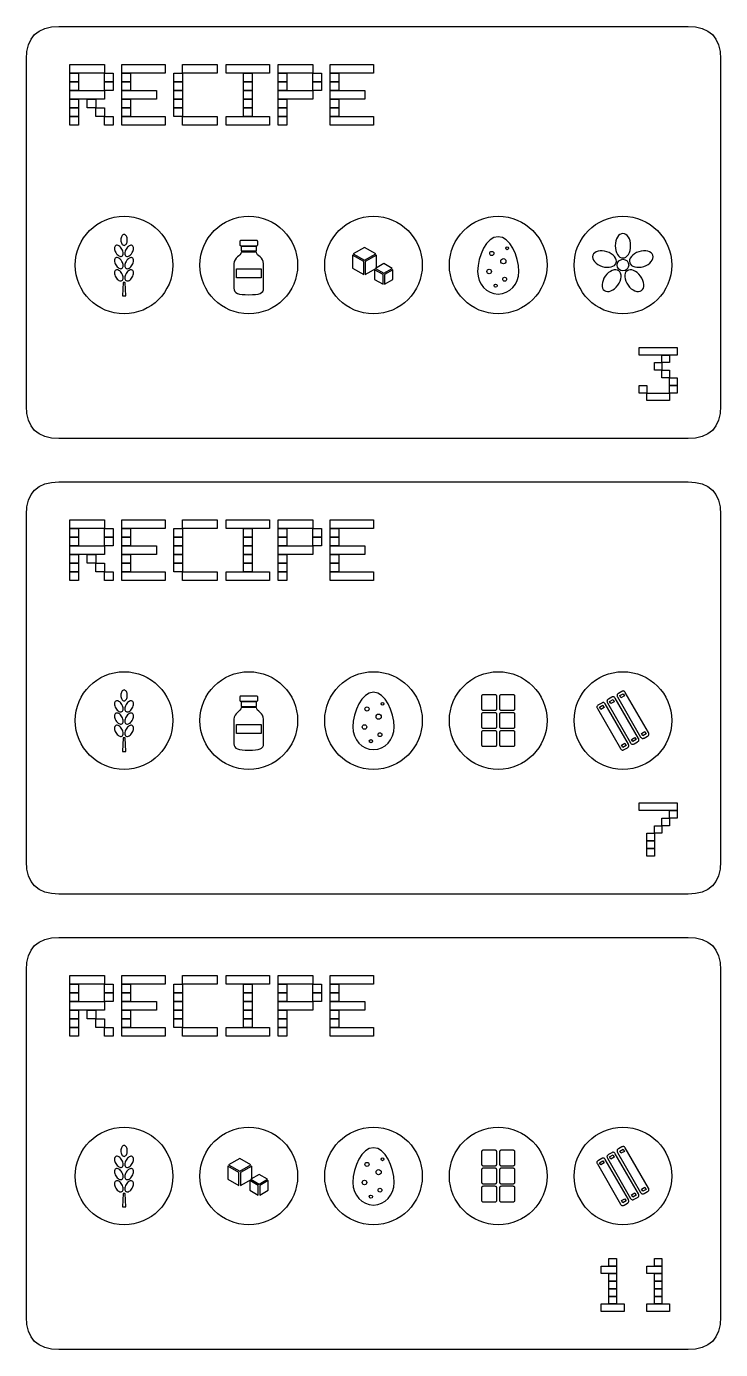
# Model space of a CAD drawing. Extents: x 4 to 272, y 4 to 252.
# Drawn here: x 140 to 204, y 130 to 252 of the extents above; entities that cross this region are included whole.
import ezdxf

# ---------------------------------------------------------------- set-up
doc = ezdxf.new("R2010")
doc.units = 0
doc.layers.add('CUT', color=1, linetype='CONTINUOUS')
doc.layers.add('RASTER', color=7, linetype='CONTINUOUS')

msp = doc.modelspace()

# ---------------------------------------------------------------- linework, layer by layer
at = {"layer": 'CUT'}
for points in [[(140, 249), (140.047, 249.703), (140.188, 250.313), (140.422, 250.828), (140.75, 251.25), (141.172, 251.578), (141.688, 251.813), (142.297, 251.953), (143, 252), (201, 252), (201.703, 251.953), (202.313, 251.813), (202.828, 251.578), (203.25, 251.25), (203.578, 250.828), (203.813, 250.313), (203.953, 249.703), (204, 249), (204, 217), (203.953, 216.297), (203.813, 215.688), (203.578, 215.172), (203.25, 214.75), (202.828, 214.422), (202.313, 214.188), (201.703, 214.047), (201, 214), (143, 214), (142.297, 214.047), (141.688, 214.188), (141.172, 214.422), (140.75, 214.75), (140.422, 215.172), (140.188, 215.688), (140.047, 216.297), (140, 217)], [(140, 207), (140.047, 207.703), (140.188, 208.313), (140.422, 208.828), (140.75, 209.25), (141.172, 209.578), (141.688, 209.813), (142.297, 209.953), (143, 210), (201, 210), (201.703, 209.953), (202.313, 209.813), (202.828, 209.578), (203.25, 209.25), (203.578, 208.828), (203.813, 208.313), (203.953, 207.703), (204, 207), (204, 175), (203.953, 174.297), (203.813, 173.688), (203.578, 173.172), (203.25, 172.75), (202.828, 172.422), (202.313, 172.188), (201.703, 172.047), (201, 172), (143, 172), (142.297, 172.047), (141.688, 172.188), (141.172, 172.422), (140.75, 172.75), (140.422, 173.172), (140.188, 173.688), (140.047, 174.297), (140, 175)], [(140, 165), (140.047, 165.703), (140.188, 166.313), (140.422, 166.828), (140.75, 167.25), (141.172, 167.578), (141.688, 167.813), (142.297, 167.953), (143, 168), (201, 168), (201.703, 167.953), (202.313, 167.813), (202.828, 167.578), (203.25, 167.25), (203.578, 166.828), (203.813, 166.313), (203.953, 165.703), (204, 165), (204, 133), (203.953, 132.297), (203.813, 131.688), (203.578, 131.172), (203.25, 130.75), (202.828, 130.422), (202.313, 130.188), (201.703, 130.047), (201, 130), (143, 130), (142.297, 130.047), (141.688, 130.188), (141.172, 130.422), (140.75, 130.75), (140.422, 131.172), (140.188, 131.688), (140.047, 132.297), (140, 133)]]:
    msp.add_lwpolyline(points, close=True, dxfattribs=at)
at = {"layer": 'RASTER'}
for points in [[(144, 248.5), (147.2, 248.5), (147.2, 247.7), (144, 247.7)], [(144, 247.7), (144.8, 247.7), (144.8, 246.9), (144, 246.9)], [(147.2, 247.7), (148, 247.7), (148, 246.9), (147.2, 246.9)], [(148.8, 248.5), (152.8, 248.5), (152.8, 247.7), (148.8, 247.7)], [(148.8, 247.7), (149.6, 247.7), (149.6, 246.9), (148.8, 246.9)], [(153.6, 247.7), (154.4, 247.7), (154.4, 246.9), (153.6, 246.9)], [(154.4, 248.5), (157.6, 248.5), (157.6, 247.7), (154.4, 247.7)], [(158.4, 248.5), (162.4, 248.5), (162.4, 247.7), (158.4, 247.7)], [(160, 247.7), (160.8, 247.7), (160.8, 246.9), (160, 246.9)], [(163.2, 248.5), (166.4, 248.5), (166.4, 247.7), (163.2, 247.7)], [(163.2, 247.7), (164, 247.7), (164, 246.9), (163.2, 246.9)], [(166.4, 247.7), (167.2, 247.7), (167.2, 246.9), (166.4, 246.9)], [(168, 248.5), (172, 248.5), (172, 247.7), (168, 247.7)], [(168, 247.7), (168.8, 247.7), (168.8, 246.9), (168, 246.9)], [(144, 246.9), (144.8, 246.9), (144.8, 246.1), (144, 246.1)], [(147.2, 246.9), (148, 246.9), (148, 246.1), (147.2, 246.1)], [(148.8, 246.9), (149.6, 246.9), (149.6, 246.1), (148.8, 246.1)], [(153.6, 246.9), (154.4, 246.9), (154.4, 246.1), (153.6, 246.1)], [(160, 246.9), (160.8, 246.9), (160.8, 246.1), (160, 246.1)], [(163.2, 246.9), (164, 246.9), (164, 246.1), (163.2, 246.1)], [(166.4, 246.9), (167.2, 246.9), (167.2, 246.1), (166.4, 246.1)], [(168, 246.9), (168.8, 246.9), (168.8, 246.1), (168, 246.1)], [(144, 246.1), (147.2, 246.1), (147.2, 245.3), (144, 245.3)], [(144, 245.3), (144.8, 245.3), (144.8, 244.5), (144, 244.5)], [(145.6, 245.3), (146.4, 245.3), (146.4, 244.5), (145.6, 244.5)], [(148.8, 246.1), (152, 246.1), (152, 245.3), (148.8, 245.3)], [(148.8, 245.3), (149.6, 245.3), (149.6, 244.5), (148.8, 244.5)], [(153.6, 246.1), (154.4, 246.1), (154.4, 245.3), (153.6, 245.3)], [(153.6, 245.3), (154.4, 245.3), (154.4, 244.5), (153.6, 244.5)], [(160, 246.1), (160.8, 246.1), (160.8, 245.3), (160, 245.3)], [(160, 245.3), (160.8, 245.3), (160.8, 244.5), (160, 244.5)], [(163.2, 246.1), (166.4, 246.1), (166.4, 245.3), (163.2, 245.3)], [(163.2, 245.3), (164, 245.3), (164, 244.5), (163.2, 244.5)], [(168, 246.1), (171.2, 246.1), (171.2, 245.3), (168, 245.3)], [(168, 245.3), (168.8, 245.3), (168.8, 244.5), (168, 244.5)], [(144, 244.5), (144.8, 244.5), (144.8, 243.7), (144, 243.7)], [(146.4, 244.5), (147.2, 244.5), (147.2, 243.7), (146.4, 243.7)], [(148.8, 244.5), (149.6, 244.5), (149.6, 243.7), (148.8, 243.7)], [(153.6, 244.5), (154.4, 244.5), (154.4, 243.7), (153.6, 243.7)], [(160, 244.5), (160.8, 244.5), (160.8, 243.7), (160, 243.7)], [(163.2, 244.5), (164, 244.5), (164, 243.7), (163.2, 243.7)], [(168, 244.5), (168.8, 244.5), (168.8, 243.7), (168, 243.7)], [(144, 243.7), (144.8, 243.7), (144.8, 242.9), (144, 242.9)], [(147.2, 243.7), (148, 243.7), (148, 242.9), (147.2, 242.9)], [(148.8, 243.7), (152.8, 243.7), (152.8, 242.9), (148.8, 242.9)], [(154.4, 243.7), (157.6, 243.7), (157.6, 242.9), (154.4, 242.9)], [(158.4, 243.7), (162.4, 243.7), (162.4, 242.9), (158.4, 242.9)], [(163.2, 243.7), (164, 243.7), (164, 242.9), (163.2, 242.9)], [(168, 243.7), (172, 243.7), (172, 242.9), (168, 242.9)], [(148.808, 231.47), (148.745, 231.565), (148.676, 231.648), (148.602, 231.715), (148.525, 231.768), (148.449, 231.803), (148.375, 231.821), (148.305, 231.818), (148.243, 231.795), (148.191, 231.753), (148.155, 231.694), (148.133, 231.621), (148.125, 231.537), (148.132, 231.445), (148.154, 231.347), (148.191, 231.245), (148.242, 231.143), (148.304, 231.048), (148.374, 230.966), (148.448, 230.898), (148.524, 230.846), (148.601, 230.81), (148.675, 230.793), (148.744, 230.795), (148.807, 230.818), (148.858, 230.861), (148.895, 230.92), (148.917, 230.993), (148.924, 231.077), (148.917, 231.169), (148.895, 231.267), (148.859, 231.368), (148.808, 231.47)], [(149.297, 232.317), (149.291, 232.418), (149.274, 232.513), (149.246, 232.599), (149.21, 232.674), (149.166, 232.735), (149.116, 232.782), (149.06, 232.811), (149, 232.822), (148.94, 232.811), (148.884, 232.782), (148.834, 232.735), (148.79, 232.674), (148.754, 232.599), (148.726, 232.513), (148.709, 232.418), (148.703, 232.317), (148.709, 232.215), (148.726, 232.12), (148.754, 232.034), (148.79, 231.96), (148.834, 231.898), (148.884, 231.851), (148.94, 231.822), (149, 231.812), (149.06, 231.822), (149.116, 231.851), (149.166, 231.898), (149.21, 231.96), (149.246, 232.034), (149.274, 232.12), (149.291, 232.215), (149.297, 232.317)], [(149.758, 231.143), (149.809, 231.245), (149.846, 231.347), (149.868, 231.445), (149.875, 231.537), (149.867, 231.621), (149.845, 231.694), (149.809, 231.753), (149.757, 231.795), (149.695, 231.818), (149.625, 231.821), (149.551, 231.803), (149.475, 231.768), (149.398, 231.715), (149.324, 231.648), (149.255, 231.565), (149.192, 231.47), (149.141, 231.368), (149.105, 231.267), (149.083, 231.169), (149.076, 231.077), (149.083, 230.993), (149.105, 230.92), (149.142, 230.861), (149.193, 230.818), (149.256, 230.795), (149.325, 230.793), (149.399, 230.81), (149.476, 230.846), (149.552, 230.898), (149.626, 230.966), (149.696, 231.048), (149.758, 231.143)], [(159.668, 232.138), (159.668, 231.901), (159.67, 231.873), (159.676, 231.849), (159.685, 231.828), (159.698, 231.812), (159.715, 231.799), (159.735, 231.789), (159.759, 231.784), (159.787, 231.782), (161.213, 231.782), (161.241, 231.784), (161.265, 231.789), (161.285, 231.799), (161.302, 231.812), (161.315, 231.828), (161.324, 231.849), (161.33, 231.873), (161.332, 231.901), (161.332, 232.138), (161.33, 232.166), (161.324, 232.19), (161.315, 232.211), (161.302, 232.228), (161.285, 232.24), (161.265, 232.25), (161.241, 232.255), (161.213, 232.257), (159.787, 232.257), (159.759, 232.255), (159.735, 232.25), (159.715, 232.24), (159.698, 232.228), (159.685, 232.211), (159.676, 232.19), (159.67, 232.166), (159.668, 232.138)], [(183.5, 232.614), (183.111, 232.534), (182.752, 232.313), (182.429, 231.975), (182.149, 231.544), (181.919, 231.047), (181.746, 230.509), (181.637, 229.953), (181.599, 229.406), (181.637, 228.976), (181.746, 228.58), (181.919, 228.226), (182.149, 227.921), (182.429, 227.672), (182.752, 227.485), (183.111, 227.368), (183.5, 227.327), (183.889, 227.368), (184.248, 227.485), (184.571, 227.672), (184.851, 227.921), (185.081, 228.226), (185.254, 228.58), (185.363, 228.976), (185.401, 229.406), (185.363, 229.953), (185.254, 230.509), (185.081, 231.047), (184.851, 231.544), (184.571, 231.975), (184.248, 232.313), (183.889, 232.534), (183.5, 232.614)], [(195.713, 231.782), (195.698, 232.009), (195.657, 232.221), (195.591, 232.413), (195.504, 232.58), (195.399, 232.718), (195.277, 232.822), (195.144, 232.888), (195, 232.911), (194.856, 232.888), (194.723, 232.822), (194.601, 232.718), (194.496, 232.58), (194.409, 232.413), (194.343, 232.221), (194.302, 232.009), (194.287, 231.782), (194.302, 231.555), (194.343, 231.343), (194.409, 231.151), (194.496, 230.984), (194.601, 230.846), (194.723, 230.742), (194.856, 230.676), (195, 230.653), (195.144, 230.676), (195.277, 230.742), (195.399, 230.846), (195.504, 230.984), (195.591, 231.151), (195.657, 231.343), (195.698, 231.555), (195.713, 231.782)], [(148.808, 230.342), (148.745, 230.437), (148.676, 230.519), (148.602, 230.587), (148.525, 230.639), (148.449, 230.675), (148.375, 230.692), (148.305, 230.69), (148.243, 230.667), (148.191, 230.624), (148.155, 230.565), (148.133, 230.492), (148.125, 230.408), (148.132, 230.316), (148.154, 230.218), (148.191, 230.117), (148.242, 230.015), (148.304, 229.92), (148.374, 229.837), (148.448, 229.77), (148.524, 229.717), (148.601, 229.682), (148.675, 229.664), (148.744, 229.667), (148.807, 229.69), (148.858, 229.732), (148.895, 229.791), (148.917, 229.864), (148.924, 229.948), (148.917, 230.04), (148.895, 230.138), (148.859, 230.24), (148.808, 230.342)], [(149.758, 230.015), (149.809, 230.117), (149.846, 230.218), (149.868, 230.316), (149.875, 230.408), (149.867, 230.492), (149.845, 230.565), (149.809, 230.624), (149.757, 230.667), (149.695, 230.69), (149.625, 230.692), (149.551, 230.675), (149.475, 230.639), (149.398, 230.587), (149.324, 230.519), (149.255, 230.437), (149.192, 230.342), (149.141, 230.24), (149.105, 230.138), (149.083, 230.04), (149.076, 229.948), (149.083, 229.864), (149.105, 229.791), (149.142, 229.732), (149.193, 229.69), (149.256, 229.667), (149.325, 229.664), (149.399, 229.682), (149.476, 229.717), (149.552, 229.77), (149.626, 229.837), (149.696, 229.92), (149.758, 230.015)], [(159.787, 231.188), (159.759, 231.064), (159.685, 230.954), (159.58, 230.85), (159.461, 230.743), (159.341, 230.624), (159.236, 230.486), (159.162, 230.321), (159.134, 230.119), (159.134, 227.862), (159.154, 227.7), (159.214, 227.568), (159.315, 227.465), (159.461, 227.386), (159.65, 227.33), (159.886, 227.294), (160.168, 227.274), (160.5, 227.268), (160.832, 227.274), (161.114, 227.294), (161.35, 227.33), (161.54, 227.386), (161.685, 227.465), (161.786, 227.568), (161.846, 227.7), (161.866, 227.862), (161.866, 230.119), (161.838, 230.321), (161.764, 230.486), (161.659, 230.624), (161.54, 230.743), (161.42, 230.85), (161.315, 230.954), (161.241, 231.064), (161.213, 231.188), (159.787, 231.188)], [(159.787, 231.723), (159.787, 231.307), (161.213, 231.307), (161.213, 231.723), (159.787, 231.723)], [(170.062, 230.909), (170.062, 229.721), (171.096, 229.127), (171.096, 230.315), (170.062, 230.909)], [(171.168, 231.628), (170.135, 231.034), (171.168, 230.44), (172.202, 231.034), (171.168, 231.628)], [(171.241, 230.315), (171.241, 229.127), (172.274, 229.721), (172.274, 230.909), (171.241, 230.315)], [(193.525, 231.229), (193.305, 231.285), (193.09, 231.311), (192.888, 231.308), (192.702, 231.277), (192.538, 231.219), (192.402, 231.136), (192.298, 231.029), (192.232, 230.899), (192.209, 230.756), (192.23, 230.608), (192.292, 230.461), (192.39, 230.318), (192.522, 230.184), (192.684, 230.062), (192.873, 229.957), (193.085, 229.873), (193.306, 229.816), (193.52, 229.79), (193.723, 229.794), (193.908, 229.825), (194.072, 229.882), (194.208, 229.965), (194.312, 230.072), (194.379, 230.202), (194.401, 230.346), (194.38, 230.493), (194.318, 230.641), (194.22, 230.783), (194.088, 230.918), (193.926, 231.04), (193.737, 231.145), (193.525, 231.229)], [(196.915, 229.873), (197.127, 229.957), (197.316, 230.062), (197.478, 230.184), (197.61, 230.318), (197.708, 230.461), (197.77, 230.608), (197.791, 230.756), (197.768, 230.899), (197.702, 231.029), (197.598, 231.136), (197.462, 231.219), (197.298, 231.277), (197.112, 231.308), (196.91, 231.311), (196.695, 231.285), (196.475, 231.229), (196.263, 231.145), (196.074, 231.04), (195.912, 230.918), (195.78, 230.783), (195.682, 230.641), (195.62, 230.493), (195.599, 230.346), (195.621, 230.202), (195.688, 230.072), (195.792, 229.965), (195.928, 229.882), (196.092, 229.825), (196.277, 229.794), (196.48, 229.79), (196.694, 229.816), (196.915, 229.873)], [(148.808, 229.213), (148.745, 229.308), (148.676, 229.39), (148.602, 229.458), (148.525, 229.511), (148.449, 229.546), (148.375, 229.563), (148.305, 229.561), (148.243, 229.538), (148.191, 229.495), (148.155, 229.436), (148.133, 229.364), (148.125, 229.28), (148.132, 229.187), (148.154, 229.089), (148.191, 228.988), (148.242, 228.886), (148.304, 228.791), (148.374, 228.709), (148.448, 228.641), (148.524, 228.589), (148.601, 228.553), (148.675, 228.536), (148.744, 228.538), (148.807, 228.561), (148.858, 228.604), (148.895, 228.663), (148.917, 228.736), (148.924, 228.82), (148.917, 228.912), (148.895, 229.01), (148.859, 229.111), (148.808, 229.213)], [(149.758, 228.886), (149.809, 228.988), (149.846, 229.089), (149.868, 229.187), (149.875, 229.28), (149.867, 229.364), (149.845, 229.436), (149.809, 229.495), (149.757, 229.538), (149.695, 229.561), (149.625, 229.563), (149.551, 229.546), (149.475, 229.511), (149.398, 229.458), (149.324, 229.39), (149.255, 229.308), (149.192, 229.213), (149.141, 229.111), (149.105, 229.01), (149.083, 228.912), (149.076, 228.82), (149.083, 228.736), (149.105, 228.663), (149.142, 228.604), (149.193, 228.561), (149.256, 228.538), (149.325, 228.536), (149.399, 228.553), (149.476, 228.589), (149.552, 228.641), (149.626, 228.709), (149.696, 228.791), (149.758, 228.886)], [(159.371, 229.644), (161.629, 229.644), (161.629, 228.812), (159.371, 228.812), (159.371, 229.644)], [(172.103, 229.572), (172.103, 228.681), (172.878, 228.236), (172.878, 229.127), (172.103, 229.572)], [(172.95, 230.143), (172.175, 229.697), (172.95, 229.252), (173.726, 229.697), (172.95, 230.143)], [(173.023, 229.127), (173.023, 228.236), (173.798, 228.681), (173.798, 229.572), (173.023, 229.127)], [(193.376, 228.977), (193.254, 228.785), (193.163, 228.589), (193.103, 228.395), (193.076, 228.209), (193.08, 228.035), (193.117, 227.88), (193.186, 227.748), (193.289, 227.645), (193.419, 227.579), (193.566, 227.554), (193.725, 227.567), (193.891, 227.616), (194.06, 227.7), (194.226, 227.817), (194.384, 227.964), (194.529, 228.139), (194.651, 228.332), (194.742, 228.528), (194.802, 228.721), (194.829, 228.908), (194.825, 229.081), (194.788, 229.237), (194.719, 229.368), (194.616, 229.471), (194.486, 229.537), (194.339, 229.563), (194.18, 229.55), (194.014, 229.5), (193.845, 229.416), (193.679, 229.3), (193.521, 229.153), (193.376, 228.977)], [(195.471, 228.139), (195.616, 227.964), (195.774, 227.817), (195.94, 227.7), (196.109, 227.616), (196.275, 227.567), (196.434, 227.554), (196.581, 227.579), (196.711, 227.645), (196.814, 227.748), (196.883, 227.88), (196.92, 228.035), (196.924, 228.209), (196.897, 228.395), (196.837, 228.589), (196.746, 228.785), (196.624, 228.977), (196.479, 229.153), (196.321, 229.3), (196.155, 229.416), (195.986, 229.5), (195.82, 229.55), (195.661, 229.563), (195.514, 229.537), (195.384, 229.471), (195.281, 229.368), (195.212, 229.237), (195.175, 229.081), (195.171, 228.908), (195.198, 228.721), (195.258, 228.528), (195.349, 228.332), (195.471, 228.139)], [(148.911, 228.396), (148.852, 227.149), (149.149, 227.149), (149.089, 228.396), (148.911, 228.396)], [(196.5, 222.4), (200, 222.4), (200, 221.7), (196.5, 221.7)], [(197.9, 221), (198.6, 221), (198.6, 220.3), (197.9, 220.3)], [(198.6, 221.7), (199.3, 221.7), (199.3, 221), (198.6, 221)], [(198.6, 220.3), (199.3, 220.3), (199.3, 219.6), (198.6, 219.6)], [(199.3, 219.6), (200, 219.6), (200, 218.9), (199.3, 218.9)], [(196.5, 218.9), (197.2, 218.9), (197.2, 218.2), (196.5, 218.2)], [(199.3, 218.9), (200, 218.9), (200, 218.2), (199.3, 218.2)], [(197.2, 218.2), (199.3, 218.2), (199.3, 217.5), (197.2, 217.5)], [(144, 206.5), (147.2, 206.5), (147.2, 205.7), (144, 205.7)], [(148.8, 206.5), (152.8, 206.5), (152.8, 205.7), (148.8, 205.7)], [(154.4, 206.5), (157.6, 206.5), (157.6, 205.7), (154.4, 205.7)], [(158.4, 206.5), (162.4, 206.5), (162.4, 205.7), (158.4, 205.7)], [(163.2, 206.5), (166.4, 206.5), (166.4, 205.7), (163.2, 205.7)], [(168, 206.5), (172, 206.5), (172, 205.7), (168, 205.7)], [(144, 205.7), (144.8, 205.7), (144.8, 204.9), (144, 204.9)], [(147.2, 205.7), (148, 205.7), (148, 204.9), (147.2, 204.9)], [(148.8, 205.7), (149.6, 205.7), (149.6, 204.9), (148.8, 204.9)], [(153.6, 205.7), (154.4, 205.7), (154.4, 204.9), (153.6, 204.9)], [(160, 205.7), (160.8, 205.7), (160.8, 204.9), (160, 204.9)], [(163.2, 205.7), (164, 205.7), (164, 204.9), (163.2, 204.9)], [(166.4, 205.7), (167.2, 205.7), (167.2, 204.9), (166.4, 204.9)], [(168, 205.7), (168.8, 205.7), (168.8, 204.9), (168, 204.9)], [(144, 204.9), (144.8, 204.9), (144.8, 204.1), (144, 204.1)], [(144, 204.1), (147.2, 204.1), (147.2, 203.3), (144, 203.3)], [(147.2, 204.9), (148, 204.9), (148, 204.1), (147.2, 204.1)], [(148.8, 204.9), (149.6, 204.9), (149.6, 204.1), (148.8, 204.1)], [(148.8, 204.1), (152, 204.1), (152, 203.3), (148.8, 203.3)], [(153.6, 204.9), (154.4, 204.9), (154.4, 204.1), (153.6, 204.1)], [(153.6, 204.1), (154.4, 204.1), (154.4, 203.3), (153.6, 203.3)], [(160, 204.9), (160.8, 204.9), (160.8, 204.1), (160, 204.1)], [(160, 204.1), (160.8, 204.1), (160.8, 203.3), (160, 203.3)], [(163.2, 204.9), (164, 204.9), (164, 204.1), (163.2, 204.1)], [(163.2, 204.1), (166.4, 204.1), (166.4, 203.3), (163.2, 203.3)], [(166.4, 204.9), (167.2, 204.9), (167.2, 204.1), (166.4, 204.1)], [(168, 204.9), (168.8, 204.9), (168.8, 204.1), (168, 204.1)], [(168, 204.1), (171.2, 204.1), (171.2, 203.3), (168, 203.3)], [(144, 203.3), (144.8, 203.3), (144.8, 202.5), (144, 202.5)], [(145.6, 203.3), (146.4, 203.3), (146.4, 202.5), (145.6, 202.5)], [(148.8, 203.3), (149.6, 203.3), (149.6, 202.5), (148.8, 202.5)], [(153.6, 203.3), (154.4, 203.3), (154.4, 202.5), (153.6, 202.5)], [(160, 203.3), (160.8, 203.3), (160.8, 202.5), (160, 202.5)], [(163.2, 203.3), (164, 203.3), (164, 202.5), (163.2, 202.5)], [(168, 203.3), (168.8, 203.3), (168.8, 202.5), (168, 202.5)], [(144, 202.5), (144.8, 202.5), (144.8, 201.7), (144, 201.7)], [(144, 201.7), (144.8, 201.7), (144.8, 200.9), (144, 200.9)], [(146.4, 202.5), (147.2, 202.5), (147.2, 201.7), (146.4, 201.7)], [(147.2, 201.7), (148, 201.7), (148, 200.9), (147.2, 200.9)], [(148.8, 202.5), (149.6, 202.5), (149.6, 201.7), (148.8, 201.7)], [(148.8, 201.7), (152.8, 201.7), (152.8, 200.9), (148.8, 200.9)], [(153.6, 202.5), (154.4, 202.5), (154.4, 201.7), (153.6, 201.7)], [(154.4, 201.7), (157.6, 201.7), (157.6, 200.9), (154.4, 200.9)], [(158.4, 201.7), (162.4, 201.7), (162.4, 200.9), (158.4, 200.9)], [(160, 202.5), (160.8, 202.5), (160.8, 201.7), (160, 201.7)], [(163.2, 202.5), (164, 202.5), (164, 201.7), (163.2, 201.7)], [(163.2, 201.7), (164, 201.7), (164, 200.9), (163.2, 200.9)], [(168, 202.5), (168.8, 202.5), (168.8, 201.7), (168, 201.7)], [(168, 201.7), (172, 201.7), (172, 200.9), (168, 200.9)], [(149.297, 190.317), (149.291, 190.418), (149.274, 190.513), (149.246, 190.599), (149.21, 190.674), (149.166, 190.735), (149.116, 190.782), (149.06, 190.811), (149, 190.822), (148.94, 190.811), (148.884, 190.782), (148.834, 190.735), (148.79, 190.674), (148.754, 190.599), (148.726, 190.513), (148.709, 190.418), (148.703, 190.317), (148.709, 190.215), (148.726, 190.12), (148.754, 190.034), (148.79, 189.96), (148.834, 189.898), (148.884, 189.851), (148.94, 189.822), (149, 189.812), (149.06, 189.822), (149.116, 189.851), (149.166, 189.898), (149.21, 189.96), (149.246, 190.034), (149.274, 190.12), (149.291, 190.215), (149.297, 190.317)], [(172, 190.614), (171.611, 190.534), (171.252, 190.313), (170.929, 189.975), (170.649, 189.544), (170.419, 189.047), (170.246, 188.509), (170.137, 187.953), (170.099, 187.406), (170.137, 186.976), (170.246, 186.58), (170.419, 186.226), (170.649, 185.921), (170.929, 185.672), (171.252, 185.485), (171.611, 185.368), (172, 185.327), (172.389, 185.368), (172.748, 185.485), (173.071, 185.672), (173.351, 185.921), (173.581, 186.226), (173.754, 186.58), (173.863, 186.976), (173.901, 187.406), (173.863, 187.953), (173.754, 188.509), (173.581, 189.047), (173.351, 189.544), (173.071, 189.975), (172.748, 190.313), (172.389, 190.534), (172, 190.614)], [(181.956, 190.198), (181.956, 189.129), (181.958, 189.087), (181.967, 189.051), (181.981, 189.02), (182, 188.995), (182.025, 188.975), (182.056, 188.962), (182.092, 188.953), (182.134, 188.95), (183.203, 188.95), (183.245, 188.953), (183.281, 188.962), (183.312, 188.975), (183.337, 188.995), (183.356, 189.02), (183.37, 189.051), (183.378, 189.087), (183.381, 189.129), (183.381, 190.198), (183.378, 190.24), (183.37, 190.276), (183.356, 190.306), (183.337, 190.331), (183.312, 190.351), (183.281, 190.365), (183.245, 190.373), (183.203, 190.376), (182.134, 190.376), (182.092, 190.373), (182.056, 190.365), (182.025, 190.351), (182, 190.331), (181.981, 190.306), (181.967, 190.276), (181.958, 190.24), (181.956, 190.198)], [(183.619, 190.198), (183.619, 189.129), (183.622, 189.087), (183.63, 189.051), (183.644, 189.02), (183.663, 188.995), (183.688, 188.975), (183.719, 188.962), (183.755, 188.953), (183.797, 188.95), (184.866, 188.95), (184.908, 188.953), (184.944, 188.962), (184.975, 188.975), (185, 188.995), (185.019, 189.02), (185.033, 189.051), (185.042, 189.087), (185.044, 189.129), (185.044, 190.198), (185.042, 190.24), (185.033, 190.276), (185.019, 190.306), (185, 190.331), (184.975, 190.351), (184.944, 190.365), (184.908, 190.373), (184.866, 190.376), (183.797, 190.376), (183.755, 190.373), (183.719, 190.365), (183.688, 190.351), (183.663, 190.331), (183.644, 190.306), (183.63, 190.276), (183.622, 190.24), (183.619, 190.198)], [(194.497, 190.179), (196.635, 186.475), (196.666, 186.428), (196.7, 186.392), (196.736, 186.366), (196.776, 186.35), (196.818, 186.344), (196.862, 186.349), (196.91, 186.363), (196.96, 186.388), (197.268, 186.566), (197.315, 186.597), (197.351, 186.631), (197.377, 186.667), (197.393, 186.707), (197.399, 186.748), (197.394, 186.793), (197.38, 186.841), (197.355, 186.891), (195.217, 190.594), (195.186, 190.641), (195.152, 190.677), (195.116, 190.703), (195.076, 190.719), (195.034, 190.725), (194.99, 190.72), (194.942, 190.706), (194.892, 190.681), (194.584, 190.503), (194.537, 190.472), (194.501, 190.438), (194.475, 190.402), (194.459, 190.363), (194.453, 190.321), (194.458, 190.276), (194.472, 190.229), (194.497, 190.179)], [(194.702, 190.297), (195.011, 190.476), (195.13, 190.27), (194.821, 190.092), (194.702, 190.297)], [(148.808, 189.47), (148.745, 189.565), (148.676, 189.648), (148.602, 189.715), (148.525, 189.768), (148.449, 189.803), (148.375, 189.821), (148.305, 189.818), (148.243, 189.795), (148.191, 189.753), (148.155, 189.694), (148.133, 189.621), (148.125, 189.537), (148.132, 189.445), (148.154, 189.347), (148.191, 189.245), (148.242, 189.143), (148.304, 189.048), (148.374, 188.966), (148.448, 188.898), (148.524, 188.846), (148.601, 188.81), (148.675, 188.793), (148.744, 188.795), (148.807, 188.818), (148.858, 188.861), (148.895, 188.92), (148.917, 188.993), (148.924, 189.077), (148.917, 189.169), (148.895, 189.267), (148.859, 189.368), (148.808, 189.47)], [(149.758, 189.143), (149.809, 189.245), (149.846, 189.347), (149.868, 189.445), (149.875, 189.537), (149.867, 189.621), (149.845, 189.694), (149.809, 189.753), (149.757, 189.795), (149.695, 189.818), (149.625, 189.821), (149.551, 189.803), (149.475, 189.768), (149.398, 189.715), (149.324, 189.648), (149.255, 189.565), (149.192, 189.47), (149.141, 189.368), (149.105, 189.267), (149.083, 189.169), (149.076, 189.077), (149.083, 188.993), (149.105, 188.92), (149.142, 188.861), (149.193, 188.818), (149.256, 188.795), (149.325, 188.793), (149.399, 188.81), (149.476, 188.846), (149.552, 188.898), (149.626, 188.966), (149.696, 189.048), (149.758, 189.143)], [(159.787, 189.188), (159.759, 189.064), (159.685, 188.954), (159.58, 188.85), (159.461, 188.743), (159.341, 188.624), (159.236, 188.486), (159.162, 188.321), (159.134, 188.119), (159.134, 185.862), (159.154, 185.7), (159.214, 185.568), (159.315, 185.465), (159.461, 185.386), (159.65, 185.33), (159.886, 185.294), (160.168, 185.274), (160.5, 185.268), (160.832, 185.274), (161.114, 185.294), (161.35, 185.33), (161.54, 185.386), (161.685, 185.465), (161.786, 185.568), (161.846, 185.7), (161.866, 185.862), (161.866, 188.119), (161.838, 188.321), (161.764, 188.486), (161.659, 188.624), (161.54, 188.743), (161.42, 188.85), (161.315, 188.954), (161.241, 189.064), (161.213, 189.188), (159.787, 189.188)], [(159.668, 190.138), (159.668, 189.901), (159.67, 189.873), (159.676, 189.849), (159.685, 189.828), (159.698, 189.812), (159.715, 189.799), (159.735, 189.789), (159.759, 189.784), (159.787, 189.782), (161.213, 189.782), (161.241, 189.784), (161.265, 189.789), (161.285, 189.799), (161.302, 189.812), (161.315, 189.828), (161.324, 189.849), (161.33, 189.873), (161.332, 189.901), (161.332, 190.138), (161.33, 190.166), (161.324, 190.19), (161.315, 190.211), (161.302, 190.228), (161.285, 190.24), (161.265, 190.25), (161.241, 190.255), (161.213, 190.257), (159.787, 190.257), (159.759, 190.255), (159.735, 190.25), (159.715, 190.24), (159.698, 190.228), (159.685, 190.211), (159.676, 190.19), (159.67, 190.166), (159.668, 190.138)], [(159.787, 189.723), (159.787, 189.307), (161.213, 189.307), (161.213, 189.723), (159.787, 189.723)], [(192.645, 189.109), (194.783, 185.406), (194.814, 185.359), (194.848, 185.323), (194.884, 185.297), (194.924, 185.281), (194.966, 185.275), (195.01, 185.28), (195.058, 185.294), (195.108, 185.319), (195.416, 185.497), (195.463, 185.528), (195.499, 185.562), (195.525, 185.598), (195.541, 185.637), (195.547, 185.679), (195.542, 185.724), (195.528, 185.771), (195.503, 185.821), (193.365, 189.525), (193.334, 189.572), (193.3, 189.608), (193.264, 189.634), (193.224, 189.65), (193.182, 189.656), (193.138, 189.651), (193.09, 189.637), (193.04, 189.612), (192.732, 189.434), (192.685, 189.403), (192.649, 189.369), (192.623, 189.333), (192.607, 189.293), (192.601, 189.252), (192.606, 189.207), (192.62, 189.159), (192.645, 189.109)], [(192.851, 189.228), (193.159, 189.406), (193.278, 189.201), (192.969, 189.022), (192.851, 189.228)], [(193.571, 189.644), (195.709, 185.94), (195.74, 185.894), (195.774, 185.858), (195.81, 185.832), (195.85, 185.816), (195.892, 185.81), (195.936, 185.814), (195.984, 185.829), (196.034, 185.853), (196.342, 186.031), (196.389, 186.062), (196.425, 186.096), (196.451, 186.133), (196.467, 186.172), (196.473, 186.214), (196.468, 186.259), (196.454, 186.306), (196.429, 186.356), (194.291, 190.06), (194.26, 190.106), (194.226, 190.142), (194.19, 190.168), (194.15, 190.184), (194.108, 190.19), (194.064, 190.186), (194.016, 190.171), (193.966, 190.147), (193.658, 189.969), (193.611, 189.938), (193.575, 189.904), (193.549, 189.867), (193.533, 189.828), (193.527, 189.786), (193.532, 189.741), (193.546, 189.694), (193.571, 189.644)], [(193.776, 189.763), (194.085, 189.941), (194.204, 189.735), (193.895, 189.557), (193.776, 189.763)], [(148.808, 188.342), (148.745, 188.437), (148.676, 188.519), (148.602, 188.587), (148.525, 188.639), (148.449, 188.675), (148.375, 188.692), (148.305, 188.69), (148.243, 188.667), (148.191, 188.624), (148.155, 188.565), (148.133, 188.492), (148.125, 188.408), (148.132, 188.316), (148.154, 188.218), (148.191, 188.117), (148.242, 188.015), (148.304, 187.92), (148.374, 187.837), (148.448, 187.77), (148.524, 187.717), (148.601, 187.682), (148.675, 187.664), (148.744, 187.667), (148.807, 187.69), (148.858, 187.732), (148.895, 187.791), (148.917, 187.864), (148.924, 187.948), (148.917, 188.04), (148.895, 188.138), (148.859, 188.24), (148.808, 188.342)], [(149.758, 188.015), (149.809, 188.117), (149.846, 188.218), (149.868, 188.316), (149.875, 188.408), (149.867, 188.492), (149.845, 188.565), (149.809, 188.624), (149.757, 188.667), (149.695, 188.69), (149.625, 188.692), (149.551, 188.675), (149.475, 188.639), (149.398, 188.587), (149.324, 188.519), (149.255, 188.437), (149.192, 188.342), (149.141, 188.24), (149.105, 188.138), (149.083, 188.04), (149.076, 187.948), (149.083, 187.864), (149.105, 187.791), (149.142, 187.732), (149.193, 187.69), (149.256, 187.667), (149.325, 187.664), (149.399, 187.682), (149.476, 187.717), (149.552, 187.77), (149.626, 187.837), (149.696, 187.92), (149.758, 188.015)], [(181.956, 188.535), (181.956, 187.465), (181.958, 187.424), (181.967, 187.387), (181.981, 187.357), (182, 187.332), (182.025, 187.312), (182.056, 187.298), (182.092, 187.29), (182.134, 187.287), (183.203, 187.287), (183.245, 187.29), (183.281, 187.298), (183.312, 187.312), (183.337, 187.332), (183.356, 187.357), (183.37, 187.387), (183.378, 187.424), (183.381, 187.465), (183.381, 188.535), (183.378, 188.576), (183.37, 188.613), (183.356, 188.643), (183.337, 188.668), (183.312, 188.688), (183.281, 188.702), (183.245, 188.71), (183.203, 188.713), (182.134, 188.713), (182.092, 188.71), (182.056, 188.702), (182.025, 188.688), (182, 188.668), (181.981, 188.643), (181.967, 188.613), (181.958, 188.576), (181.956, 188.535)], [(183.619, 188.535), (183.619, 187.465), (183.622, 187.424), (183.63, 187.387), (183.644, 187.357), (183.663, 187.332), (183.688, 187.312), (183.719, 187.298), (183.755, 187.29), (183.797, 187.287), (184.866, 187.287), (184.908, 187.29), (184.944, 187.298), (184.975, 187.312), (185, 187.332), (185.019, 187.357), (185.033, 187.387), (185.042, 187.424), (185.044, 187.465), (185.044, 188.535), (185.042, 188.576), (185.033, 188.613), (185.019, 188.643), (185, 188.668), (184.975, 188.688), (184.944, 188.702), (184.908, 188.71), (184.866, 188.713), (183.797, 188.713), (183.755, 188.71), (183.719, 188.702), (183.688, 188.688), (183.663, 188.668), (183.644, 188.643), (183.63, 188.613), (183.622, 188.576), (183.619, 188.535)], [(148.808, 187.213), (148.745, 187.308), (148.676, 187.39), (148.602, 187.458), (148.525, 187.511), (148.449, 187.546), (148.375, 187.563), (148.305, 187.561), (148.243, 187.538), (148.191, 187.495), (148.155, 187.436), (148.133, 187.364), (148.125, 187.28), (148.132, 187.187), (148.154, 187.089), (148.191, 186.988), (148.242, 186.886), (148.304, 186.791), (148.374, 186.709), (148.448, 186.641), (148.524, 186.589), (148.601, 186.553), (148.675, 186.536), (148.744, 186.538), (148.807, 186.561), (148.858, 186.604), (148.895, 186.663), (148.917, 186.736), (148.924, 186.82), (148.917, 186.912), (148.895, 187.01), (148.859, 187.111), (148.808, 187.213)], [(149.758, 186.886), (149.809, 186.988), (149.846, 187.089), (149.868, 187.187), (149.875, 187.28), (149.867, 187.364), (149.845, 187.436), (149.809, 187.495), (149.757, 187.538), (149.695, 187.561), (149.625, 187.563), (149.551, 187.546), (149.475, 187.511), (149.398, 187.458), (149.324, 187.39), (149.255, 187.308), (149.192, 187.213), (149.141, 187.111), (149.105, 187.01), (149.083, 186.912), (149.076, 186.82), (149.083, 186.736), (149.105, 186.663), (149.142, 186.604), (149.193, 186.561), (149.256, 186.538), (149.325, 186.536), (149.399, 186.553), (149.476, 186.589), (149.552, 186.641), (149.626, 186.709), (149.696, 186.791), (149.758, 186.886)], [(159.371, 187.644), (161.629, 187.644), (161.629, 186.812), (159.371, 186.812), (159.371, 187.644)], [(181.956, 186.871), (181.956, 185.802), (181.958, 185.76), (181.967, 185.724), (181.981, 185.694), (182, 185.669), (182.025, 185.649), (182.056, 185.635), (182.092, 185.627), (182.134, 185.624), (183.203, 185.624), (183.245, 185.627), (183.281, 185.635), (183.312, 185.649), (183.337, 185.669), (183.356, 185.694), (183.37, 185.724), (183.378, 185.76), (183.381, 185.802), (183.381, 186.871), (183.378, 186.913), (183.37, 186.949), (183.356, 186.98), (183.337, 187.005), (183.312, 187.025), (183.281, 187.038), (183.245, 187.047), (183.203, 187.05), (182.134, 187.05), (182.092, 187.047), (182.056, 187.038), (182.025, 187.025), (182, 187.005), (181.981, 186.98), (181.967, 186.949), (181.958, 186.913), (181.956, 186.871)], [(183.619, 186.871), (183.619, 185.802), (183.622, 185.76), (183.63, 185.724), (183.644, 185.694), (183.663, 185.669), (183.688, 185.649), (183.719, 185.635), (183.755, 185.627), (183.797, 185.624), (184.866, 185.624), (184.908, 185.627), (184.944, 185.635), (184.975, 185.649), (185, 185.669), (185.019, 185.694), (185.033, 185.724), (185.042, 185.76), (185.044, 185.802), (185.044, 186.871), (185.042, 186.913), (185.033, 186.949), (185.019, 186.98), (185, 187.005), (184.975, 187.025), (184.944, 187.038), (184.908, 187.047), (184.866, 187.05), (183.797, 187.05), (183.755, 187.047), (183.719, 187.038), (183.688, 187.025), (183.663, 187.005), (183.644, 186.98), (183.63, 186.949), (183.622, 186.913), (183.619, 186.871)], [(196.722, 186.799), (197.031, 186.978), (197.149, 186.772), (196.841, 186.594), (196.722, 186.799)], [(148.911, 186.396), (148.852, 185.149), (149.149, 185.149), (149.089, 186.396), (148.911, 186.396)], [(194.87, 185.73), (195.179, 185.908), (195.298, 185.703), (194.989, 185.524), (194.87, 185.73)], [(195.796, 186.265), (196.105, 186.443), (196.224, 186.237), (195.915, 186.059), (195.796, 186.265)], [(196.5, 180.4), (200, 180.4), (200, 179.7), (196.5, 179.7)], [(199.3, 179.7), (200, 179.7), (200, 179), (199.3, 179)], [(197.9, 178.3), (198.6, 178.3), (198.6, 177.6), (197.9, 177.6)], [(198.6, 179), (199.3, 179), (199.3, 178.3), (198.6, 178.3)], [(197.2, 177.6), (197.9, 177.6), (197.9, 176.9), (197.2, 176.9)], [(197.2, 176.9), (197.9, 176.9), (197.9, 176.2), (197.2, 176.2)], [(197.2, 176.2), (197.9, 176.2), (197.9, 175.5), (197.2, 175.5)], [(144, 164.5), (147.2, 164.5), (147.2, 163.7), (144, 163.7)], [(144, 163.7), (144.8, 163.7), (144.8, 162.9), (144, 162.9)], [(147.2, 163.7), (148, 163.7), (148, 162.9), (147.2, 162.9)], [(148.8, 164.5), (152.8, 164.5), (152.8, 163.7), (148.8, 163.7)], [(148.8, 163.7), (149.6, 163.7), (149.6, 162.9), (148.8, 162.9)], [(153.6, 163.7), (154.4, 163.7), (154.4, 162.9), (153.6, 162.9)], [(154.4, 164.5), (157.6, 164.5), (157.6, 163.7), (154.4, 163.7)], [(158.4, 164.5), (162.4, 164.5), (162.4, 163.7), (158.4, 163.7)], [(160, 163.7), (160.8, 163.7), (160.8, 162.9), (160, 162.9)], [(163.2, 164.5), (166.4, 164.5), (166.4, 163.7), (163.2, 163.7)], [(163.2, 163.7), (164, 163.7), (164, 162.9), (163.2, 162.9)], [(166.4, 163.7), (167.2, 163.7), (167.2, 162.9), (166.4, 162.9)], [(168, 164.5), (172, 164.5), (172, 163.7), (168, 163.7)], [(168, 163.7), (168.8, 163.7), (168.8, 162.9), (168, 162.9)], [(144, 162.9), (144.8, 162.9), (144.8, 162.1), (144, 162.1)], [(147.2, 162.9), (148, 162.9), (148, 162.1), (147.2, 162.1)], [(148.8, 162.9), (149.6, 162.9), (149.6, 162.1), (148.8, 162.1)], [(153.6, 162.9), (154.4, 162.9), (154.4, 162.1), (153.6, 162.1)], [(160, 162.9), (160.8, 162.9), (160.8, 162.1), (160, 162.1)], [(163.2, 162.9), (164, 162.9), (164, 162.1), (163.2, 162.1)], [(166.4, 162.9), (167.2, 162.9), (167.2, 162.1), (166.4, 162.1)], [(168, 162.9), (168.8, 162.9), (168.8, 162.1), (168, 162.1)], [(144, 162.1), (147.2, 162.1), (147.2, 161.3), (144, 161.3)], [(144, 161.3), (144.8, 161.3), (144.8, 160.5), (144, 160.5)], [(145.6, 161.3), (146.4, 161.3), (146.4, 160.5), (145.6, 160.5)], [(148.8, 162.1), (152, 162.1), (152, 161.3), (148.8, 161.3)], [(148.8, 161.3), (149.6, 161.3), (149.6, 160.5), (148.8, 160.5)], [(153.6, 162.1), (154.4, 162.1), (154.4, 161.3), (153.6, 161.3)], [(153.6, 161.3), (154.4, 161.3), (154.4, 160.5), (153.6, 160.5)], [(160, 162.1), (160.8, 162.1), (160.8, 161.3), (160, 161.3)], [(160, 161.3), (160.8, 161.3), (160.8, 160.5), (160, 160.5)], [(163.2, 162.1), (166.4, 162.1), (166.4, 161.3), (163.2, 161.3)], [(163.2, 161.3), (164, 161.3), (164, 160.5), (163.2, 160.5)], [(168, 162.1), (171.2, 162.1), (171.2, 161.3), (168, 161.3)], [(168, 161.3), (168.8, 161.3), (168.8, 160.5), (168, 160.5)], [(144, 160.5), (144.8, 160.5), (144.8, 159.7), (144, 159.7)], [(146.4, 160.5), (147.2, 160.5), (147.2, 159.7), (146.4, 159.7)], [(148.8, 160.5), (149.6, 160.5), (149.6, 159.7), (148.8, 159.7)], [(153.6, 160.5), (154.4, 160.5), (154.4, 159.7), (153.6, 159.7)], [(160, 160.5), (160.8, 160.5), (160.8, 159.7), (160, 159.7)], [(163.2, 160.5), (164, 160.5), (164, 159.7), (163.2, 159.7)], [(168, 160.5), (168.8, 160.5), (168.8, 159.7), (168, 159.7)], [(144, 159.7), (144.8, 159.7), (144.8, 158.9), (144, 158.9)], [(147.2, 159.7), (148, 159.7), (148, 158.9), (147.2, 158.9)], [(148.8, 159.7), (152.8, 159.7), (152.8, 158.9), (148.8, 158.9)], [(154.4, 159.7), (157.6, 159.7), (157.6, 158.9), (154.4, 158.9)], [(158.4, 159.7), (162.4, 159.7), (162.4, 158.9), (158.4, 158.9)], [(163.2, 159.7), (164, 159.7), (164, 158.9), (163.2, 158.9)], [(168, 159.7), (172, 159.7), (172, 158.9), (168, 158.9)], [(148.808, 147.47), (148.745, 147.565), (148.676, 147.648), (148.602, 147.715), (148.525, 147.768), (148.449, 147.803), (148.375, 147.821), (148.305, 147.818), (148.243, 147.795), (148.191, 147.753), (148.155, 147.694), (148.133, 147.621), (148.125, 147.537), (148.132, 147.445), (148.154, 147.347), (148.191, 147.245), (148.242, 147.143), (148.304, 147.048), (148.374, 146.966), (148.448, 146.898), (148.524, 146.846), (148.601, 146.81), (148.675, 146.793), (148.744, 146.795), (148.807, 146.818), (148.858, 146.861), (148.895, 146.92), (148.917, 146.993), (148.924, 147.077), (148.917, 147.169), (148.895, 147.267), (148.859, 147.368), (148.808, 147.47)], [(149.297, 148.317), (149.291, 148.418), (149.274, 148.513), (149.246, 148.599), (149.21, 148.674), (149.166, 148.735), (149.116, 148.782), (149.06, 148.811), (149, 148.822), (148.94, 148.811), (148.884, 148.782), (148.834, 148.735), (148.79, 148.674), (148.754, 148.599), (148.726, 148.513), (148.709, 148.418), (148.703, 148.317), (148.709, 148.215), (148.726, 148.12), (148.754, 148.034), (148.79, 147.96), (148.834, 147.898), (148.884, 147.851), (148.94, 147.822), (149, 147.812), (149.06, 147.822), (149.116, 147.851), (149.166, 147.898), (149.21, 147.96), (149.246, 148.034), (149.274, 148.12), (149.291, 148.215), (149.297, 148.317)], [(149.758, 147.143), (149.809, 147.245), (149.846, 147.347), (149.868, 147.445), (149.875, 147.537), (149.867, 147.621), (149.845, 147.694), (149.809, 147.753), (149.757, 147.795), (149.695, 147.818), (149.625, 147.821), (149.551, 147.803), (149.475, 147.768), (149.398, 147.715), (149.324, 147.648), (149.255, 147.565), (149.192, 147.47), (149.141, 147.368), (149.105, 147.267), (149.083, 147.169), (149.076, 147.077), (149.083, 146.993), (149.105, 146.92), (149.142, 146.861), (149.193, 146.818), (149.256, 146.795), (149.325, 146.793), (149.399, 146.81), (149.476, 146.846), (149.552, 146.898), (149.626, 146.966), (149.696, 147.048), (149.758, 147.143)], [(159.668, 147.628), (158.635, 147.034), (159.668, 146.44), (160.702, 147.034), (159.668, 147.628)], [(172, 148.614), (171.611, 148.534), (171.252, 148.313), (170.929, 147.975), (170.649, 147.544), (170.419, 147.047), (170.246, 146.509), (170.137, 145.953), (170.099, 145.406), (170.137, 144.976), (170.246, 144.58), (170.419, 144.226), (170.649, 143.921), (170.929, 143.672), (171.252, 143.485), (171.611, 143.368), (172, 143.327), (172.389, 143.368), (172.748, 143.485), (173.071, 143.672), (173.351, 143.921), (173.581, 144.226), (173.754, 144.58), (173.863, 144.976), (173.901, 145.406), (173.863, 145.953), (173.754, 146.509), (173.581, 147.047), (173.351, 147.544), (173.071, 147.975), (172.748, 148.313), (172.389, 148.534), (172, 148.614)], [(181.956, 148.198), (181.956, 147.129), (181.958, 147.087), (181.967, 147.051), (181.981, 147.02), (182, 146.995), (182.025, 146.975), (182.056, 146.962), (182.092, 146.953), (182.134, 146.95), (183.203, 146.95), (183.245, 146.953), (183.281, 146.962), (183.312, 146.975), (183.337, 146.995), (183.356, 147.02), (183.37, 147.051), (183.378, 147.087), (183.381, 147.129), (183.381, 148.198), (183.378, 148.24), (183.37, 148.276), (183.356, 148.306), (183.337, 148.331), (183.312, 148.351), (183.281, 148.365), (183.245, 148.373), (183.203, 148.376), (182.134, 148.376), (182.092, 148.373), (182.056, 148.365), (182.025, 148.351), (182, 148.331), (181.981, 148.306), (181.967, 148.276), (181.958, 148.24), (181.956, 148.198)], [(183.619, 148.198), (183.619, 147.129), (183.622, 147.087), (183.63, 147.051), (183.644, 147.02), (183.663, 146.995), (183.688, 146.975), (183.719, 146.962), (183.755, 146.953), (183.797, 146.95), (184.866, 146.95), (184.908, 146.953), (184.944, 146.962), (184.975, 146.975), (185, 146.995), (185.019, 147.02), (185.033, 147.051), (185.042, 147.087), (185.044, 147.129), (185.044, 148.198), (185.042, 148.24), (185.033, 148.276), (185.019, 148.306), (185, 148.331), (184.975, 148.351), (184.944, 148.365), (184.908, 148.373), (184.866, 148.376), (183.797, 148.376), (183.755, 148.373), (183.719, 148.365), (183.688, 148.351), (183.663, 148.331), (183.644, 148.306), (183.63, 148.276), (183.622, 148.24), (183.619, 148.198)], [(192.645, 147.109), (194.783, 143.406), (194.814, 143.359), (194.848, 143.323), (194.884, 143.297), (194.924, 143.281), (194.966, 143.275), (195.01, 143.28), (195.058, 143.294), (195.108, 143.319), (195.416, 143.497), (195.463, 143.528), (195.499, 143.562), (195.525, 143.598), (195.541, 143.637), (195.547, 143.679), (195.542, 143.724), (195.528, 143.771), (195.503, 143.821), (193.365, 147.525), (193.334, 147.572), (193.3, 147.608), (193.264, 147.634), (193.224, 147.65), (193.182, 147.656), (193.138, 147.651), (193.09, 147.637), (193.04, 147.612), (192.732, 147.434), (192.685, 147.403), (192.649, 147.369), (192.623, 147.333), (192.607, 147.293), (192.601, 147.252), (192.606, 147.207), (192.62, 147.159), (192.645, 147.109)], [(193.571, 147.644), (195.709, 143.94), (195.74, 143.894), (195.774, 143.858), (195.81, 143.832), (195.85, 143.816), (195.892, 143.81), (195.936, 143.814), (195.984, 143.829), (196.034, 143.853), (196.342, 144.031), (196.389, 144.062), (196.425, 144.096), (196.451, 144.133), (196.467, 144.172), (196.473, 144.214), (196.468, 144.259), (196.454, 144.306), (196.429, 144.356), (194.291, 148.06), (194.26, 148.106), (194.226, 148.142), (194.19, 148.168), (194.15, 148.184), (194.108, 148.19), (194.064, 148.186), (194.016, 148.171), (193.966, 148.147), (193.658, 147.969), (193.611, 147.938), (193.575, 147.904), (193.549, 147.867), (193.533, 147.828), (193.527, 147.786), (193.532, 147.741), (193.546, 147.694), (193.571, 147.644)], [(193.776, 147.763), (194.085, 147.941), (194.204, 147.735), (193.895, 147.557), (193.776, 147.763)], [(194.497, 148.179), (196.635, 144.475), (196.666, 144.428), (196.7, 144.392), (196.736, 144.366), (196.776, 144.35), (196.818, 144.344), (196.862, 144.349), (196.91, 144.363), (196.96, 144.388), (197.268, 144.566), (197.315, 144.597), (197.351, 144.631), (197.377, 144.667), (197.393, 144.707), (197.399, 144.748), (197.394, 144.793), (197.38, 144.841), (197.355, 144.891), (195.217, 148.594), (195.186, 148.641), (195.152, 148.677), (195.116, 148.703), (195.076, 148.719), (195.034, 148.725), (194.99, 148.72), (194.942, 148.706), (194.892, 148.681), (194.584, 148.503), (194.537, 148.472), (194.501, 148.438), (194.475, 148.402), (194.459, 148.363), (194.453, 148.321), (194.458, 148.276), (194.472, 148.229), (194.497, 148.179)], [(194.702, 148.297), (195.011, 148.476), (195.13, 148.27), (194.821, 148.092), (194.702, 148.297)], [(148.808, 146.342), (148.745, 146.437), (148.676, 146.519), (148.602, 146.587), (148.525, 146.639), (148.449, 146.675), (148.375, 146.692), (148.305, 146.69), (148.243, 146.667), (148.191, 146.624), (148.155, 146.565), (148.133, 146.492), (148.125, 146.408), (148.132, 146.316), (148.154, 146.218), (148.191, 146.117), (148.242, 146.015), (148.304, 145.92), (148.374, 145.837), (148.448, 145.77), (148.524, 145.717), (148.601, 145.682), (148.675, 145.664), (148.744, 145.667), (148.807, 145.69), (148.858, 145.732), (148.895, 145.791), (148.917, 145.864), (148.924, 145.948), (148.917, 146.04), (148.895, 146.138), (148.859, 146.24), (148.808, 146.342)], [(149.758, 146.015), (149.809, 146.117), (149.846, 146.218), (149.868, 146.316), (149.875, 146.408), (149.867, 146.492), (149.845, 146.565), (149.809, 146.624), (149.757, 146.667), (149.695, 146.69), (149.625, 146.692), (149.551, 146.675), (149.475, 146.639), (149.398, 146.587), (149.324, 146.519), (149.255, 146.437), (149.192, 146.342), (149.141, 146.24), (149.105, 146.138), (149.083, 146.04), (149.076, 145.948), (149.083, 145.864), (149.105, 145.791), (149.142, 145.732), (149.193, 145.69), (149.256, 145.667), (149.325, 145.664), (149.399, 145.682), (149.476, 145.717), (149.552, 145.77), (149.626, 145.837), (149.696, 145.92), (149.758, 146.015)], [(158.562, 146.909), (158.562, 145.721), (159.596, 145.127), (159.596, 146.315), (158.562, 146.909)], [(159.741, 146.315), (159.741, 145.127), (160.774, 145.721), (160.774, 146.909), (159.741, 146.315)], [(181.956, 146.535), (181.956, 145.465), (181.958, 145.424), (181.967, 145.387), (181.981, 145.357), (182, 145.332), (182.025, 145.312), (182.056, 145.298), (182.092, 145.29), (182.134, 145.287), (183.203, 145.287), (183.245, 145.29), (183.281, 145.298), (183.312, 145.312), (183.337, 145.332), (183.356, 145.357), (183.37, 145.387), (183.378, 145.424), (183.381, 145.465), (183.381, 146.535), (183.378, 146.576), (183.37, 146.613), (183.356, 146.643), (183.337, 146.668), (183.312, 146.688), (183.281, 146.702), (183.245, 146.71), (183.203, 146.713), (182.134, 146.713), (182.092, 146.71), (182.056, 146.702), (182.025, 146.688), (182, 146.668), (181.981, 146.643), (181.967, 146.613), (181.958, 146.576), (181.956, 146.535)], [(183.619, 146.535), (183.619, 145.465), (183.622, 145.424), (183.63, 145.387), (183.644, 145.357), (183.663, 145.332), (183.688, 145.312), (183.719, 145.298), (183.755, 145.29), (183.797, 145.287), (184.866, 145.287), (184.908, 145.29), (184.944, 145.298), (184.975, 145.312), (185, 145.332), (185.019, 145.357), (185.033, 145.387), (185.042, 145.424), (185.044, 145.465), (185.044, 146.535), (185.042, 146.576), (185.033, 146.613), (185.019, 146.643), (185, 146.668), (184.975, 146.688), (184.944, 146.702), (184.908, 146.71), (184.866, 146.713), (183.797, 146.713), (183.755, 146.71), (183.719, 146.702), (183.688, 146.688), (183.663, 146.668), (183.644, 146.643), (183.63, 146.613), (183.622, 146.576), (183.619, 146.535)], [(192.851, 147.228), (193.159, 147.406), (193.278, 147.201), (192.969, 147.022), (192.851, 147.228)], [(148.808, 145.213), (148.745, 145.308), (148.676, 145.39), (148.602, 145.458), (148.525, 145.511), (148.449, 145.546), (148.375, 145.563), (148.305, 145.561), (148.243, 145.538), (148.191, 145.495), (148.155, 145.436), (148.133, 145.364), (148.125, 145.28), (148.132, 145.187), (148.154, 145.089), (148.191, 144.988), (148.242, 144.886), (148.304, 144.791), (148.374, 144.709), (148.448, 144.641), (148.524, 144.589), (148.601, 144.553), (148.675, 144.536), (148.744, 144.538), (148.807, 144.561), (148.858, 144.604), (148.895, 144.663), (148.917, 144.736), (148.924, 144.82), (148.917, 144.912), (148.895, 145.01), (148.859, 145.111), (148.808, 145.213)], [(149.758, 144.886), (149.809, 144.988), (149.846, 145.089), (149.868, 145.187), (149.875, 145.28), (149.867, 145.364), (149.845, 145.436), (149.809, 145.495), (149.757, 145.538), (149.695, 145.561), (149.625, 145.563), (149.551, 145.546), (149.475, 145.511), (149.398, 145.458), (149.324, 145.39), (149.255, 145.308), (149.192, 145.213), (149.141, 145.111), (149.105, 145.01), (149.083, 144.912), (149.076, 144.82), (149.083, 144.736), (149.105, 144.663), (149.142, 144.604), (149.193, 144.561), (149.256, 144.538), (149.325, 144.536), (149.399, 144.553), (149.476, 144.589), (149.552, 144.641), (149.626, 144.709), (149.696, 144.791), (149.758, 144.886)], [(160.603, 145.572), (160.603, 144.681), (161.378, 144.236), (161.378, 145.127), (160.603, 145.572)], [(161.45, 146.143), (160.675, 145.697), (161.45, 145.252), (162.226, 145.697), (161.45, 146.143)], [(161.523, 145.127), (161.523, 144.236), (162.298, 144.681), (162.298, 145.572), (161.523, 145.127)], [(148.911, 144.396), (148.852, 143.149), (149.149, 143.149), (149.089, 144.396), (148.911, 144.396)], [(181.956, 144.871), (181.956, 143.802), (181.958, 143.76), (181.967, 143.724), (181.981, 143.694), (182, 143.669), (182.025, 143.649), (182.056, 143.635), (182.092, 143.627), (182.134, 143.624), (183.203, 143.624), (183.245, 143.627), (183.281, 143.635), (183.312, 143.649), (183.337, 143.669), (183.356, 143.694), (183.37, 143.724), (183.378, 143.76), (183.381, 143.802), (183.381, 144.871), (183.378, 144.913), (183.37, 144.949), (183.356, 144.98), (183.337, 145.005), (183.312, 145.025), (183.281, 145.038), (183.245, 145.047), (183.203, 145.05), (182.134, 145.05), (182.092, 145.047), (182.056, 145.038), (182.025, 145.025), (182, 145.005), (181.981, 144.98), (181.967, 144.949), (181.958, 144.913), (181.956, 144.871)], [(183.619, 144.871), (183.619, 143.802), (183.622, 143.76), (183.63, 143.724), (183.644, 143.694), (183.663, 143.669), (183.688, 143.649), (183.719, 143.635), (183.755, 143.627), (183.797, 143.624), (184.866, 143.624), (184.908, 143.627), (184.944, 143.635), (184.975, 143.649), (185, 143.669), (185.019, 143.694), (185.033, 143.724), (185.042, 143.76), (185.044, 143.802), (185.044, 144.871), (185.042, 144.913), (185.033, 144.949), (185.019, 144.98), (185, 145.005), (184.975, 145.025), (184.944, 145.038), (184.908, 145.047), (184.866, 145.05), (183.797, 145.05), (183.755, 145.047), (183.719, 145.038), (183.688, 145.025), (183.663, 145.005), (183.644, 144.98), (183.63, 144.949), (183.622, 144.913), (183.619, 144.871)], [(195.796, 144.265), (196.105, 144.443), (196.224, 144.237), (195.915, 144.059), (195.796, 144.265)], [(196.722, 144.799), (197.031, 144.978), (197.149, 144.772), (196.841, 144.594), (196.722, 144.799)], [(194.87, 143.73), (195.179, 143.908), (195.298, 143.703), (194.989, 143.524), (194.87, 143.73)], [(193.7, 138.4), (194.4, 138.4), (194.4, 137.7), (193.7, 137.7)], [(197.9, 138.4), (198.6, 138.4), (198.6, 137.7), (197.9, 137.7)], [(193, 137.7), (194.4, 137.7), (194.4, 137), (193, 137)], [(193.7, 137), (194.4, 137), (194.4, 136.3), (193.7, 136.3)], [(197.2, 137.7), (198.6, 137.7), (198.6, 137), (197.2, 137)], [(197.9, 137), (198.6, 137), (198.6, 136.3), (197.9, 136.3)], [(193.7, 136.3), (194.4, 136.3), (194.4, 135.6), (193.7, 135.6)], [(193.7, 135.6), (194.4, 135.6), (194.4, 134.9), (193.7, 134.9)], [(197.9, 136.3), (198.6, 136.3), (198.6, 135.6), (197.9, 135.6)], [(197.9, 135.6), (198.6, 135.6), (198.6, 134.9), (197.9, 134.9)], [(193, 134.2), (195.1, 134.2), (195.1, 133.5), (193, 133.5)], [(193.7, 134.9), (194.4, 134.9), (194.4, 134.2), (193.7, 134.2)], [(197.2, 134.2), (199.3, 134.2), (199.3, 133.5), (197.2, 133.5)], [(197.9, 134.9), (198.6, 134.9), (198.6, 134.2), (197.9, 134.2)]]:
    msp.add_lwpolyline(points, close=True, dxfattribs=at)
for centre, radius in [((149, 230), 4.5), ((160.5, 230), 4.5), ((172, 230), 4.5), ((183.5, 230), 4.5), ((195, 230), 4.5), ((182.906, 231.069), 0.19), ((183.975, 230.356), 0.238), ((184.332, 231.544), 0.131), ((182.668, 229.406), 0.208), ((195, 230), 0.535), ((183.262, 228.099), 0.149), ((184.094, 228.693), 0.178), ((149, 188), 4.5), ((160.5, 188), 4.5), ((172, 188), 4.5), ((183.5, 188), 4.5), ((195, 188), 4.5), ((171.406, 189.069), 0.19), ((172.832, 189.544), 0.131), ((172.475, 188.356), 0.238), ((171.168, 187.406), 0.208), ((172.594, 186.693), 0.178), ((171.762, 186.099), 0.149), ((149, 146), 4.5), ((160.5, 146), 4.5), ((172, 146), 4.5), ((183.5, 146), 4.5), ((195, 146), 4.5), ((172.832, 147.544), 0.131), ((171.406, 147.069), 0.19), ((172.475, 146.356), 0.238), ((171.168, 145.406), 0.208), ((171.762, 144.099), 0.149), ((172.594, 144.693), 0.178)]:
    msp.add_circle(centre, radius, dxfattribs=at)

doc.saveas('drawing.dxf')
